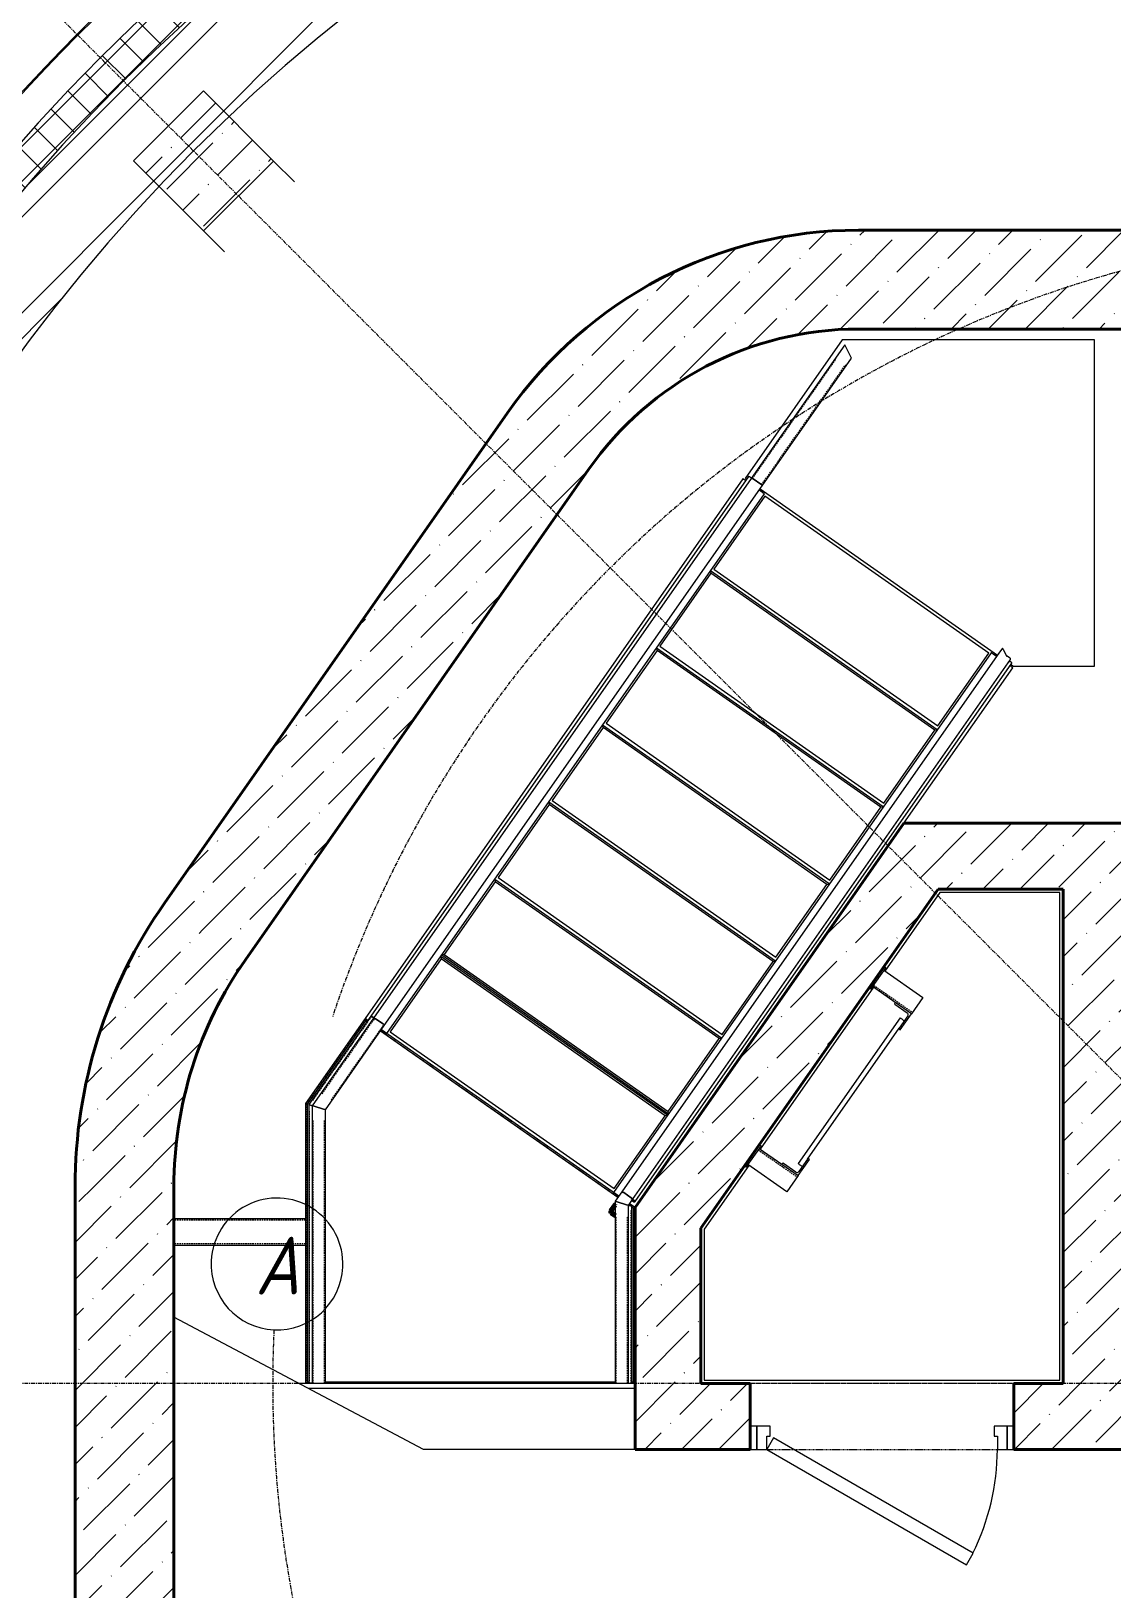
# Model space of a CAD drawing. Header units: millimetres. Extents: x 223 to 163467, y -12002 to 99672.
# Drawn here: x 125144 to 128425, y 18708 to 23436 of the extents above; entities that cross this region are included whole.
import ezdxf

# ---------------------------------------------------------------- set-up
doc = ezdxf.new("R2010")
doc.units = ezdxf.units.MM
for name, pattern in [('ADSK_Линия сетки', [21, 12, -3, 3, -3]), ('Сверху_2_', [3.96875, 2.38125, -1.5875]), ('Скрытая', [7.14375, 4.7625, -2.38125])]:
    doc.linetypes.add(name, pattern=pattern)
for name, color, linetype, lineweight in [('A-AREA', 7, 'Continuous', 9), ('A-DETL-GENF', 7, 'Continuous', 9), ('A-DOOR', 7, 'Continuous', 9), ('A-DOOR-FRAM', 7, 'Continuous', 15), ('A-FLOR', 7, 'Continuous', 9), ('A-WALL', 7, 'Continuous', 9), ('A-WALL-PATT', 7, 'Continuous', 18), ('I-WALL', 7, 'Continuous', 9), ('S-BEAM', 7, 'Continuous', 9), ('S-COLS', 7, 'Continuous', 9), ('S-FSTN', 7, 'Continuous', 9), ('S-GRID', 7, 'Continuous', 9), ('S-GRID-IDEN', 7, 'Continuous', 9), ('S-RBAR-BNDY', 7, 'Continuous', 9)]:
    doc.layers.add(name, color=color, linetype=linetype, lineweight=lineweight)
doc.styles.add('GOST Common_I', font='ARIALN.TTF', dxfattribs={"height": 175})
pattern_1 = [(45, (0, 0), (42.0948, 154.348), [198.438, -39.688, 1.676, -38.011])]

# ---------------------------------------------------------------- blocks, each defined once
blk = doc.blocks.new('Гнутый прямоугольный профиль _Трубы 30245-94_ Балки - гнутый прямоуг_ проф_ 160x80x4-2181454-Уровень 6')
at = {"layer": 'S-BEAM', "linetype": 'Скрытая', "lineweight": 20}
for p, q in [((-490.6, -36), (-497.9, -36)), ((-480, -36), (-487.3, -36)), ((440.1, -36), (-440, -36)), ((496, -36), (489.9, -36))]:
    blk.add_line(p, q, dxfattribs=at)
blk = doc.blocks.new('Гнутый прямоугольный профиль _Трубы 30245-94_ Балки - гнутый прямоуг_ проф_ 160x80x4-2179672-Уровень 6')
at = {"layer": 'S-BEAM', "linetype": 'Скрытая', "lineweight": 20}
for p, q in [((-145, 36), (-150, 36)), ((382.1, -36), (-150, -36))]:
    blk.add_line(p, q, dxfattribs=at)
blk = doc.blocks.new('Гнутый прямоугольный профиль _Трубы 30245-94_ Балки - гнутый прямоуг_ проф_ 160x80x4-2180985-Уровень 6')
at = {"layer": 'S-BEAM', "linetype": 'Скрытая', "lineweight": 20}
for p, q in [((523.5, 36), (-324.5, 36)), ((-319.7, -36), (-324.5, -36))]:
    blk.add_line(p, q, dxfattribs=at)
blk = doc.blocks.new('Гнутый прямоугольный профиль _Трубы 30245-94_ Балки - гнутый прямоуг_ проф_ 160x80x4-2181250-Уровень 6')
at = {"layer": 'S-BEAM', "linetype": 'Скрытая', "lineweight": 20}
blk.add_line((153.6, 36), (-156.4, 36), dxfattribs=at)
blk = doc.blocks.new('Гнутый прямоугольный профиль _Трубы 30245-94_ Балки - гнутый прямоуг_ проф_ 160x80x4-2182256-Уровень 6')
at = {"layer": 'S-BEAM', "linetype": 'Скрытая', "lineweight": 20}
for p, q in [((-500, 36), (-900, 36)), ((-499.9, -36), (-900, -36))]:
    blk.add_line(p, q, dxfattribs=at)
blk = doc.blocks.new('ARM_ПВЛ - ПВ506-2189781-Уровень 6')
at = {"layer": 'S-FSTN', "lineweight": 20}
for p, q in [((135, 415), (-135, 415)), ((-135, 415), (-135, -415)), ((135, -415), (135, 415)), ((-135, -415), (135, -415))]:
    blk.add_line(p, q, dxfattribs=at)
blk = doc.blocks.new('ПВЛ_1 - ПВ506-2195533-Уровень 6')
at = {"layer": 'S-FSTN', "lineweight": 20}
for p, q in [((177.1, 1095.8), (0, 842.9)), ((181.2, 1092.9), (177.1, 1095.8)), ((943, 559.5), (222, 1064.3)), ((0, 842.9), (0, 0)), ((979.1, 534.1), (975.7, 536.5)), ((990, 526.5), (985, 530)), ((990, 0), (990, 526.5)), ((0, 0), (5.1, 0)), ((55, 0), (935, 0)), ((984.9, 0), (990, 0))]:
    blk.add_line(p, q, dxfattribs=at)
blk = doc.blocks.new('ПВЛ_2 - ПВ506-2198563-Уровень 6')
at = {"layer": 'S-FSTN', "lineweight": 20}
for p, q in [((990, 0), (0, 0)), ((0, 0), (0, -766.4)), ((990, -246.9), (990, 0)), ((985.5, -253.4), (990, -246.9)), ((451.7, -1015.6), (956.5, -294.8)), ((0, -766.4), (420.2, -1060.7)), ((420.2, -1060.7), (423.1, -1056.6))]:
    blk.add_line(p, q, dxfattribs=at)
blk = doc.blocks.new('Дверь-Проем - 2200_h_х800-2164585-Уровень 6')
at = {"layer": 'A-DETL-GENF', "linetype": 'Сверху_2_', "lineweight": 20}
for p, q in [((391.8, 100), (-408.2, 100)), ((-408.2, -100), (391.8, -100))]:
    blk.add_line(p, q, dxfattribs=at)
at = {"layer": 'A-DETL-GENF', "lineweight": 40}
for p, q in [((-408.2, 100), (-408.2, -100)), ((391.8, -100), (391.8, 100))]:
    blk.add_line(p, q, dxfattribs=at)
blk = doc.blocks.new('ПВЛ_9 - ПВ506-2323197-Уровень 6')
at = {"layer": 'S-FSTN', "lineweight": 20}
for p, q in [((715.7, 1480), (548.8, 1241.7)), ((1080, 1480), (715.7, 1480)), ((1080, 0), (1080, 1480)), ((514.4, 1192.6), (170.3, 701.1)), ((135.8, 651.9), (0, 457.9)), ((0, 457.9), (0, 0)), ((0, 0), (1080, 0))]:
    blk.add_line(p, q, dxfattribs=at)
blk = doc.blocks.new('Гнутый прямоугольный профиль _Трубы 8645-68_ Балки - гнутый прямоуг_ проф_ 40x20x3-2337962-Уровень 6')
at = {"layer": 'S-BEAM', "linetype": 'Скрытая', "lineweight": 20}
for p, q in [((13, 17), (16.6, 17)), ((13, -17), (16.6, -17))]:
    blk.add_line(p, q, dxfattribs=at)
blk = doc.blocks.new('Гнутый прямоугольный профиль _Трубы 8645-68_ Балки - гнутый прямоуг_ проф_ 40x20x3-2336916-Уровень 6')
at = {"layer": 'S-BEAM', "linetype": 'Скрытая', "lineweight": 20}
for p, q in [((158, 17), (-119.6, 17)), ((158, -17), (-119.6, -17))]:
    blk.add_line(p, q, dxfattribs=at)
blk = doc.blocks.new('Гнутый квадратный профиль _ТУ BE8639-82_ Балки - гнутый квадрат_ проф_ 15x1_5-2336920-Уровень 6')
at = {"layer": 'S-BEAM', "linetype": 'Скрытая', "lineweight": 20}
blk.add_line((164.4, 6), (-147.6, 6), dxfattribs=at)
blk = doc.blocks.new('Гнутый прямоугольный профиль _Трубы 8645-68_ Балки - гнутый прямоуг_ проф_ 40x20x3-2335669-Уровень 6')
at = {"layer": 'S-BEAM', "linetype": 'Скрытая', "lineweight": 20}
for p, q in [((239.6, 17), (-204.1, 17)), ((239.6, -17), (-204.1, -17))]:
    blk.add_line(p, q, dxfattribs=at)
blk = doc.blocks.new('Гнутый прямоугольный профиль _Трубы 8645-68_ Балки - гнутый прямоуг_ проф_ 40x20x3-2336930-Уровень 6')
at = {"layer": 'S-BEAM', "linetype": 'Скрытая', "lineweight": 20}
for p, q in [((418, 17), (-379.6, 17)), ((418, -17), (-379.6, -17))]:
    blk.add_line(p, q, dxfattribs=at)
blk = doc.blocks.new('Гнутый квадратный профиль _ТУ BE8639-82_ Балки - гнутый квадрат_ проф_ 15x1_5-2336929-Уровень 6')
at = {"layer": 'S-BEAM', "linetype": 'Скрытая', "lineweight": 20}
blk.add_line((421.5, -6), (-407.1, -6), dxfattribs=at)
blk = doc.blocks.new('Гнутый прямоугольный профиль _Трубы 8645-68_ Балки - гнутый прямоуг_ проф_ 40x20x3-2337960-Уровень 6')
at = {"layer": 'S-BEAM', "linetype": 'Скрытая', "lineweight": 20}
for p, q in [((273, 17), (-234.6, 17)), ((273, -17), (-234.6, -17))]:
    blk.add_line(p, q, dxfattribs=at)
blk = doc.blocks.new('Гнутый квадратный профиль _ТУ BE8639-82_ Балки - гнутый квадрат_ проф_ 15x1_5-2337328-Уровень 6')
at = {"layer": 'S-BEAM', "linetype": 'Скрытая', "lineweight": 20}
blk.add_line((269.5, 6), (-255.1, 6), dxfattribs=at)
blk = doc.blocks.new('Уголок _ГОСТ 8509-93_ Балки - L 60x5-2404997-Уровень 6')
at = {"layer": 'S-BEAM', "lineweight": 20}
for p, q in [((-1051.1, 802.3), (-1053.4, 803.9)), ((-1133.2, 789.8), (-1134.7, 787.6)), ((-1134.7, 787.6), (-1085.6, 753.2)), ((-1092.5, 764.2), (-1130, 790.4)), ((-1085.6, 753.2), (-1051.1, 802.3)), ((-1056.6, 803.3), (-1082.8, 765.9))]:
    blk.add_line(p, q, dxfattribs=at)
for centre, radius, start, end in [((-1054.7, 802), 2.3, 55, 145), ((-1131.3, 788.5), 2.3, 55, 145), ((-1088.5, 769.9), 7, 235, 325)]:
    blk.add_arc(centre, radius, start, end, dxfattribs=at)
blk = doc.blocks.new('Уголок _ГОСТ 8509-93_ Балки - L 60x5-2400494-Уровень 6')
at = {"layer": 'S-BEAM', "lineweight": 20}
for p, q in [((-75, 16.6), (-75, -43.4)), ((69, 16.6), (-15, 16.6)), ((-75, -43.4), (69, -43.4))]:
    blk.add_line(p, q, dxfattribs=at)
at = {"layer": 'S-BEAM', "linetype": 'Скрытая', "lineweight": 20}
blk.add_line((69, 11.6), (-75, 11.6), dxfattribs=at)
blk = doc.blocks.new('ARM_пластина _опорная с 1 отв__ - ARM_пластина-2401404-Уровень 6')
at = {"layer": 'S-FSTN', "lineweight": 20}
for p, q in [((-1197.8, 844), (-1243.7, 778.4)), ((-1202.7, 847.4), (-1197.8, 844)), ((-1243.7, 778.4), (-1248.6, 781.9))]:
    blk.add_line(p, q, dxfattribs=at)
blk = doc.blocks.new('Уголок _ГОСТ 8509-93_ Балки - L 60x5-2404998-Уровень 6')
at = {"layer": 'S-BEAM', "lineweight": 20}
for p, q in [((-790.6, 1279.1), (-792.1, 1276.9)), ((-741.4, 1244.7), (-790.6, 1279.1)), ((-791.5, 1273.7), (-754.1, 1247.5)), ((-752.4, 1237.7), (-778.6, 1200.3)), ((-775.8, 1195.5), (-741.4, 1244.7)), ((-778, 1197.1), (-775.8, 1195.5))]:
    blk.add_line(p, q, dxfattribs=at)
for centre, radius, start, end in [((-790.2, 1275.6), 2.3, 145, 235), ((-758.1, 1241.7), 7, 325, 55), ((-776.7, 1199), 2.3, 145, 235)]:
    blk.add_arc(centre, radius, start, end, dxfattribs=at)
blk = doc.blocks.new('Уголок _ГОСТ 8509-93_ Балки - L 60x5-2401834-Уровень 6')
at = {"layer": 'S-BEAM', "lineweight": 20}
for p, q in [((-75, 43.4), (-75, -16.6)), ((69, 43.4), (-75, 43.4)), ((-15, -16.6), (69, -16.6))]:
    blk.add_line(p, q, dxfattribs=at)
at = {"layer": 'S-BEAM', "linetype": 'Скрытая', "lineweight": 20}
blk.add_line((69, -11.6), (-75, -11.6), dxfattribs=at)
blk = doc.blocks.new('ARM_пластина _опорная с 1 отв__ - ARM_пластина-2401833-Уровень 6')
at = {"layer": 'S-FSTN', "lineweight": 20}
for p, q in [((-819.2, 1384.6), (-865.1, 1319.1)), ((-824.1, 1388.1), (-819.2, 1384.6)), ((-865.1, 1319.1), (-870, 1322.5))]:
    blk.add_line(p, q, dxfattribs=at)
blk = doc.blocks.new('Круг _ГОСТ 2590-88_ Балки - r_ 16-2403175-Уровень 6')
at = {"layer": 'S-BEAM', "lineweight": 20}
for p, q in [((270, 8), (-270, 8)), ((-242.3, -8), (242.3, -8))]:
    blk.add_line(p, q, dxfattribs=at)
at = {"layer": 'S-BEAM', "lineweight": 20, "flags": 128}
for points in [[(-270, -8), (-270, -7.7), (-270, -6.9), (-270, -5.7), (-270, -4), (-270, -2.1), (-270, 0), (-270, 2.1), (-270, 4), (-270, 5.7), (-270, 6.9), (-270, 7.7), (-270, 8)], [(270, 8), (270, 7.7), (270, 6.9), (270, 5.7), (270, 4), (270, 2.1), (270, 0), (270, -2.1), (270, -4), (270, -5.7), (270, -6.9), (270, -7.7), (270, -8)]]:
    blk.add_lwpolyline(points, dxfattribs=at)
blk = doc.blocks.new('КДП Вышка - КР_rvt-1-Уровень 6')
at = {"layer": 'A-WALL-PATT', "lineweight": 20}
h = blk.add_hatch(dxfattribs=at)
h.set_pattern_fill('FP_1', color=256, style=0, pattern_type=2)
h.set_pattern_definition(pattern_1)
h.paths.add_polyline_path([(-1721.5, 2896), (-1655.8, 2979.9), (-1581.5, 3056.4), (-1499.5, 3124.5), (-1410.7, 3183.5), (-1316.2, 3232.8), (-1216.9, 3271.6), (-1114.1, 3299.7), (-1008.8, 3316.7), (-902.4, 3322.4), (-902.4, 3622.4), (-1027, 3616.4), (-1150.4, 3598.5), (-1271.6, 3568.9), (-1389.4, 3527.7), (-1502.6, 3475.5), (-1610.4, 3412.7), (-1711.6, 3339.8), (-1805.4, 3257.5), (-1890.9, 3166.7), (-1967.3, 3068), (-1738.7, 2908)], flags=0)
h = blk.add_hatch(dxfattribs=at)
h.set_pattern_fill('FP_1', color=256, style=0, pattern_type=2)
h.set_pattern_definition(pattern_1)
h.paths.add_polyline_path([(2541.4, 3322.4), (2541.4, 3622.4), (-902.4, 3622.4), (-902.4, 3322.4), (2163.4, 3322.4)], flags=0)
h = blk.add_hatch(dxfattribs=at)
h.set_pattern_fill('FP_1', color=256, style=0, pattern_type=2)
h.set_pattern_definition(pattern_1)
h.paths.add_polyline_path([(-2763.5, 1407.9), (-1721.5, 2896), (-1967.3, 3068), (-3009.2, 1580), (-2872.7, 1484.4)], flags=0)
h = blk.add_hatch(dxfattribs=at)
h.set_pattern_fill('FP_1', color=256, style=0, pattern_type=2)
h.set_pattern_definition(pattern_1)
h.paths.add_polyline_path([(2299, 1622.4), (2543.2, 1622.4), (2403.2, 1822.4), (-764.2, 1822.4), (-904.2, 1622.4), (2163.4, 1622.4)], flags=0)
h = blk.add_hatch(dxfattribs=at)
h.set_pattern_fill('FP_1', color=256, style=0, pattern_type=2)
h.set_pattern_definition(pattern_1)
h.paths.add_polyline_path([(-1580.5, 307.8), (-660.1, 1622.4), (-904.2, 1622.4), (-1580.5, 656.5), (-1580.5, 340.5)], flags=0)
h = blk.add_hatch(dxfattribs=at)
h.set_pattern_fill('FP_1', color=256, style=0, pattern_type=2)
h.set_pattern_definition(pattern_1)
h.paths.add_polyline_path([(-280.5, 122.4), (-80.5, 122.4), (-80.5, 1622.4), (-280.5, 1622.4), (-280.5, 982.4)], flags=0)
h = blk.add_hatch(dxfattribs=at)
h.set_pattern_fill('FP_1', color=256, style=0, pattern_type=2)
h.set_pattern_definition(pattern_1)
h.paths.add_polyline_path([(-2980.5, 719.6), (-2974.3, 841.6), (-2955.7, 962.3), (-2925, 1080.4), (-2882.4, 1194.9), (-2828.4, 1304.4), (-2763.5, 1407.9), (-3009.2, 1580), (-3079.5, 1469.6), (-3140, 1353.5), (-3190, 1232.6), (-3229.4, 1107.8), (-3257.7, 980.1), (-3274.8, 850.3), (-3280.5, 719.6), (-3208.4, 719.6)], flags=0)
h = blk.add_hatch(dxfattribs=at)
h.set_pattern_fill('FP_1', color=256, style=0, pattern_type=2)
h.set_pattern_definition(pattern_1)
h.paths.add_polyline_path([(-3208.4, -977.6), (-2980.5, -977.6), (-2980.5, 719.6), (-3280.5, 719.6), (-3280.5, -977.6)], flags=0)
h = blk.add_hatch(dxfattribs=at)
h.set_pattern_fill('FP_1', color=256, style=0, pattern_type=2)
h.set_pattern_definition(pattern_1)
h.paths.add_polyline_path([(-1529.7, 122.4), (-1380.5, 122.4), (-1380.5, 593.5), (-1580.5, 307.8), (-1580.5, 122.4)], flags=0)
h = blk.add_hatch(dxfattribs=at)
h.set_pattern_fill('FP_1', color=256, style=0, pattern_type=2)
h.set_pattern_definition(pattern_1)
h.paths.add_polyline_path([(3219.5, -77.6), (3219.5, 122.4), (-430.5, 122.4), (-430.5, -77.6), (3170.6, -77.6)], flags=0)
h.paths.add_polyline_path([(-1529.7, -77.6), (-1230.5, -77.6), (-1230.5, 122.4), (-1580.5, 122.4), (-1580.5, -77.6)], flags=0)
at = {"layer": 'S-COLS', "lineweight": 20}
h = blk.add_hatch(dxfattribs=at)
h.set_pattern_fill('FP_1', color=256, style=0, pattern_type=2)
h.set_pattern_definition(pattern_1)
h.paths.add_polyline_path([(-2890.5, 3620.2), (-2678.3, 3832.3), (-2891, 4045.1), (-3103.2, 3832.9)], flags=0)
at = {"layer": 'A-FLOR', "lineweight": 20}
blk.add_line((-1580.5, 122.4), (-2600.5, 122.4), dxfattribs=at)
at = {"layer": 'I-WALL', "lineweight": 40}
for p, q in [((2541.4, 3622.4), (-902.4, 3622.4)), ((-902.4, 3322.4), (2541.4, 3322.4)), ((-1967.3, 3068), (-3009.2, 1580)), ((-2763.5, 1407.9), (-1721.5, 2896)), ((-904.2, 1622.4), (-764.2, 1822.4)), ((2403.2, 1822.4), (-764.2, 1822.4)), ((-904.2, 1622.4), (-1580.5, 656.5)), ((-1380.5, 593.5), (-660.1, 1622.4)), ((-660.1, 1622.4), (-280.5, 1622.4)), ((-280.5, 1622.4), (-280.5, 122.4)), ((-3280.5, 719.6), (-3280.5, -977.6)), ((-2980.5, -977.6), (-2980.5, 719.6)), ((-1580.5, 307.8), (-1580.5, 656.5)), ((-1380.5, 122.4), (-1380.5, 593.5)), ((-1580.5, 307.8), (-1580.5, 122.4)), ((-1580.5, 122.4), (-1580.5, -77.6)), ((-1230.5, 122.4), (-1380.5, 122.4)), ((-280.5, 122.4), (-430.5, 122.4)), ((-1580.5, -77.6), (-1230.5, -77.6)), ((-430.5, -77.6), (3219.5, -77.6))]:
    blk.add_line(p, q, dxfattribs=at)
for centre, radius, start, end in [((-902.4, 2322.4), 1300, 90, 145), ((-902.4, 2322.4), 1000, 90, 145), ((-1780.5, 719.6), 1500, 145, 180), ((-1780.5, 719.6), 1200, 145, 180)]:
    blk.add_arc(centre, radius, start, end, dxfattribs=at)
at = {"layer": 'S-BEAM', "lineweight": 20}
for p, q in [((-943.8, 3274.4), (-1227.5, 2869.2)), ((-926.1, 3240.4), (-940.7, 3268.4)), ((-1194.8, 2846.2), (-923, 3234.4)), ((-1252.8, 2867.9), (-2399.7, 1230.1)), ((-1235.6, 2875.1), (-2382.5, 1237.2)), ((-1227.5, 2869.2), (-2374.4, 1231.4)), ((-2341.6, 1208.4), (-1194.8, 2846.2)), ((-1244.7, 2862.2), (-1246.3, 2863.3)), ((-1226.9, 2870.1), (-1232.6, 2874.1)), ((-1198.6, 2851.2), (-1221.5, 2867.3)), ((-1221.5, 2867.3), (-1198.6, 2851.2)), ((-2334.1, 1184.2), (-1187.3, 2822)), ((-1193.9, 2826.6), (-1203.7, 2833.5)), ((-663.1, 2106.3), (-1351.1, 2588.1)), ((-1351.1, 2588.1), (-1349.9, 2581.1)), ((-499.2, 2340.2), (-1646, 702.4)), ((-473.5, 2342.1), (-1620.7, 703.7)), ((-1588, 680.7), (-440.8, 2319.1)), ((-826.9, 1872.3), (-1515, 2354.1)), ((-1515, 2354.1), (-1513.7, 2347.1)), ((-482.8, 2328.8), (-492.7, 2335.7)), ((-464.9, 2354.4), (-478.8, 2334.5)), ((-451.1, 2327.8), (-461.8, 2348.4)), ((-453.4, 2332.2), (-443.7, 2325.4)), ((-1579.7, 675.1), (-436.4, 2307.9)), ((-764.2, 1822.4), (-433.7, 2294.4)), ((-446.1, 2311.5), (-444.1, 2314.4)), ((-443.6, 2315), (-437.9, 2311)), ((-440.2, 2298.9), (-442, 2300.2)), ((-990.7, 1638.3), (-1678.8, 2120.1)), ((-1678.8, 2120.1), (-1677.6, 2113.2)), ((-670, 2105), (-663.1, 2106.3)), ((-1154.5, 1404.3), (-1842.6, 1886.1)), ((-1842.6, 1886.1), (-1841.4, 1879.2)), ((-833.8, 1871.1), (-826.9, 1872.3)), ((-1318.4, 1170.4), (-2006.5, 1652.2)), ((-2006.5, 1652.2), (-2005.2, 1645.2)), ((-997.7, 1637.1), (-990.7, 1638.3)), ((-1482.2, 936.4), (-2170.3, 1418.2)), ((-2170.3, 1418.2), (-2169.1, 1411.2)), ((-2160.1, 1424), (-2167.1, 1422.8)), ((-2167.1, 1422.8), (-1479, 941)), ((-1161.5, 1403.1), (-1154.5, 1404.3)), ((-2399.7, 1230.1), (-2580.5, 971.8)), ((-2382.5, 1237.2), (-2570.5, 968.7)), ((-2374.4, 1231.4), (-2560.5, 965.5)), ((-2391.4, 1224.4), (-2399.7, 1230.1)), ((-2379.5, 1236.3), (-2373.7, 1232.3)), ((-2373.7, 1232.3), (-2379.5, 1236.3)), ((-2368.4, 1229.5), (-2345.4, 1213.4)), ((-2345.4, 1213.4), (-2368.4, 1229.5)), ((-2520.5, 952.9), (-2341.6, 1208.4)), ((-2393.1, 1225.5), (-2391.4, 1224.4)), ((-2350.6, 1195.7), (-2340.7, 1188.8)), ((-1629.7, 691), (-2350.6, 1195.7)), ((-1325.3, 1169.1), (-1318.4, 1170.4)), ((-2580.5, 971.8), (-2580.5, 122.6)), ((-2570.5, 968.7), (-2570.5, 122.9)), ((-2567.5, 967.7), (-2560.5, 965.5)), ((-2560.5, 965.5), (-2567.5, 967.7)), ((-2560.5, 965.5), (-2560.5, 122.8)), ((-2554.5, 963.6), (-2526.5, 954.8)), ((-2526.5, 954.8), (-2554.5, 963.6)), ((-2520.5, 122.8), (-2520.5, 952.9)), ((-1479, 941), (-1480.2, 948)), ((-1489.2, 935.2), (-1482.2, 936.4)), ((-1620.7, 703.7), (-1640.5, 675.5)), ((-1640.5, 675.5), (-1640.5, 122.8)), ((-1639.5, 697.8), (-1629.7, 691)), ((-1634.5, 673.6), (-1606.5, 664.7)), ((-1606.5, 664.7), (-1634.5, 673.6)), ((-1614.7, 701.8), (-1591.8, 685.7)), ((-1591.8, 685.7), (-1614.7, 701.8)), ((-1600.5, 662.8), (-1588, 680.7)), ((-1600.5, 122.8), (-1600.5, 662.8)), ((-1593.5, 660.6), (-1600.5, 662.8)), ((-1596.9, 668), (-1587.1, 661.1)), ((-1580.5, 656.5), (-1596.9, 668)), ((-1584.3, 673.8), (-1590.1, 677.8)), ((-1589.8, 678.2), (-1584, 674.1)), ((-1581.9, 677.2), (-1587.6, 681.3)), ((-1587.3, 681.6), (-1581.6, 677.6)), ((-1582.5, 673.7), (-1580.9, 676)), ((-1579.7, 675.1), (-1581.3, 672.8)), ((-2580.5, 622.4), (-2980.5, 622.4)), ((-1590.5, 122.7), (-1590.5, 659.7)), ((-2980.5, 542.4), (-2580.4, 542.4)), ((-2572.5, 122.6), (-2580.5, 122.6)), ((-2508.5, 122.6), (-2572.5, 122.6)), ((-2567.5, 122.9), (-2570.5, 122.9)), ((-2560.5, 122.9), (-2567.5, 122.9)), ((-2554.5, 122.8), (-2560.5, 122.8)), ((-2526.5, 122.8), (-2554.5, 122.8)), ((-2520.5, 122.8), (-2526.5, 122.8)), ((-2500.5, 122.6), (-2508.5, 122.6)), ((-2500.5, 122.6), (-2500.5, 127.4)), ((-1660.5, 127.4), (-1660.5, 122.4)), ((-1588.5, 122.4), (-1652.5, 122.4)), ((-1634.5, 122.8), (-1640.5, 122.8)), ((-1606.5, 122.8), (-1634.5, 122.8)), ((-1600.5, 122.8), (-1606.5, 122.8)), ((-1593.5, 122.7), (-1600.5, 122.7)), ((-1590.5, 122.7), (-1593.5, 122.7))]:
    blk.add_line(p, q, dxfattribs=at)
at = {"layer": 'S-BEAM', "lineweight": 60}
for p, q in [((-1642.2, 664.3), (-1654.8, 646.3)), ((-1653.2, 645.2), (-1640.6, 663.2)), ((-1653.8, 640.7), (-1640.5, 631.4)), ((-1652.7, 642.4), (-1640.5, 633.8))]:
    blk.add_line(p, q, dxfattribs=at)
at = {"layer": 'S-BEAM', "lineweight": 20, "flags": 128}
for points in [[(-940.7, 3268.4), (-942.9, 3272.6), (-943.8, 3274.4)], [(-923, 3234.4), (-923.9, 3236.1), (-926.1, 3240.4)], [(-1246.3, 2863.3), (-1247.7, 2864.4), (-1249.1, 2865.3), (-1250.4, 2866.2), (-1251.4, 2866.9), (-1252.2, 2867.5), (-1252.7, 2867.8), (-1252.8, 2867.9)], [(-1232.6, 2874.1), (-1234.5, 2875.1), (-1235.6, 2875.1)], [(-1221.5, 2867.3), (-1225.3, 2869.3), (-1227.5, 2869.2)], [(-1227.5, 2869.2), (-1225.3, 2869.3), (-1221.5, 2867.3)], [(-1194.8, 2846.2), (-1195.5, 2848.4), (-1198.6, 2851.2)], [(-1198.6, 2851.2), (-1195.5, 2848.4), (-1194.8, 2846.2)], [(-1187.3, 2822), (-1187.5, 2822.2), (-1188, 2822.5), (-1188.7, 2823), (-1189.8, 2823.8), (-1191, 2824.6), (-1192.4, 2825.6), (-1193.9, 2826.6)], [(-492.7, 2335.7), (-494.1, 2336.7), (-495.5, 2337.6), (-496.8, 2338.5), (-497.8, 2339.2), (-498.6, 2339.8), (-499.1, 2340.1), (-499.2, 2340.2)], [(-461.8, 2348.4), (-464, 2352.6), (-464.9, 2354.4)], [(-433.7, 2294.4), (-433.9, 2294.5), (-434.3, 2294.8), (-435.1, 2295.4), (-436.2, 2296.1), (-437.4, 2297), (-438.8, 2297.9), (-440.2, 2298.9)], [(-2399.7, 1230.1), (-2399.6, 1229.8), (-2399.5, 1229), (-2399.2, 1227.7), (-2398.9, 1225.9), (-2398.5, 1223.8), (-2398.4, 1223.2)], [(-2398.4, 1223.2), (-2398.5, 1223.8), (-2398.9, 1225.9), (-2399.2, 1227.7), (-2399.5, 1229), (-2399.6, 1229.8), (-2399.7, 1230.1)], [(-2399.5, 1230), (-2399, 1229.7), (-2398.2, 1229.1), (-2397.2, 1228.4), (-2395.9, 1227.5), (-2394.6, 1226.5), (-2393.1, 1225.5)], [(-2382.5, 1237.2), (-2381.4, 1237.3), (-2379.5, 1236.3)], [(-2379.5, 1236.3), (-2381.4, 1237.3), (-2382.5, 1237.2)], [(-2374.4, 1231.4), (-2372.2, 1231.5), (-2368.4, 1229.5)], [(-2368.4, 1229.5), (-2372.2, 1231.5), (-2374.4, 1231.4)], [(-2345.4, 1213.4), (-2342.3, 1210.5), (-2341.6, 1208.4)], [(-2341.6, 1208.4), (-2342.3, 1210.5), (-2345.4, 1213.4)], [(-2340.7, 1188.8), (-2339.2, 1187.8), (-2337.8, 1186.8), (-2336.6, 1186), (-2335.6, 1185.2), (-2334.8, 1184.7), (-2334.3, 1184.3)], [(-2576, 970.4), (-2577.5, 970.9), (-2578.8, 971.3), (-2579.7, 971.6), (-2580.3, 971.8), (-2580.5, 971.8)], [(-2580.5, 971.8), (-2580.3, 971.8), (-2579.7, 971.6), (-2578.8, 971.3), (-2577.5, 970.9), (-2576, 970.4)], [(-2570.5, 968.7), (-2569.6, 968.4), (-2567.5, 967.7)], [(-2567.5, 967.7), (-2569.6, 968.4), (-2570.5, 968.7)], [(-2560.5, 965.5), (-2558.7, 965), (-2554.5, 963.6)], [(-2554.5, 963.6), (-2558.7, 965), (-2560.5, 965.5)], [(-2526.5, 954.8), (-2522.3, 953.5), (-2520.5, 952.9)], [(-2520.5, 952.9), (-2522.3, 953.5), (-2526.5, 954.8)], [(-1645.9, 702.3), (-1645.4, 702), (-1644.6, 701.4), (-1643.6, 700.7), (-1642.3, 699.8), (-1640.9, 698.9), (-1639.5, 697.8)], [(-1640.5, 675.5), (-1638.7, 674.9), (-1634.5, 673.6)], [(-1634.5, 673.6), (-1638.7, 674.9), (-1640.5, 675.5)], [(-1620.7, 703.7), (-1618.5, 703.8), (-1614.7, 701.8)], [(-1614.7, 701.8), (-1618.5, 703.8), (-1620.7, 703.7)], [(-1606.5, 664.7), (-1602.3, 663.4), (-1600.5, 662.8)], [(-1600.5, 662.8), (-1602.3, 663.4), (-1606.5, 664.7)], [(-1591.8, 685.7), (-1588.6, 682.8), (-1588, 680.7)], [(-1588, 680.7), (-1588.6, 682.8), (-1591.8, 685.7)], [(-1581.3, 672.8), (-1582.4, 672.8), (-1584.3, 673.8)], [(-1584, 674.1), (-1583.1, 673.6), (-1582.5, 673.7)], [(-1580.9, 676), (-1581.1, 676.5), (-1581.9, 677.2)], [(-1581.6, 677.6), (-1580, 676.2), (-1579.7, 675.1)], [(-1590.5, 659.7), (-1591.4, 660), (-1593.5, 660.6)], [(-1587.1, 661.1), (-1585.6, 660.1), (-1584.2, 659.1), (-1583, 658.3), (-1581.9, 657.5), (-1581.2, 657), (-1580.7, 656.7)], [(-1585, 654.2), (-1583.5, 655), (-1582.3, 655.6), (-1581.3, 656.1), (-1580.7, 656.4), (-1580.5, 656.5)], [(-1580.5, 656.5), (-1580.7, 656.4), (-1581.3, 656.1), (-1582.3, 655.6), (-1583.5, 655), (-1585, 654.2)]]:
    blk.add_lwpolyline(points, dxfattribs=at)
at = {"layer": 'S-BEAM', "lineweight": 60}
for centre, radius, start, end in [((-1638.9, 662), 4, 113.4146, 145), ((-1651.5, 644), 4, 145, 235), ((-1651.5, 644), 2, 145, 235)]:
    blk.add_arc(centre, radius, start, end, dxfattribs=at)
at = {"layer": 'S-BEAM', "lineweight": 20}
for centre, major_axis in [((-445.7, 2322.6), (-4.91, 3.44)), ((-438.9, 2309.6), (-2.46, 1.72))]:
    blk.add_ellipse(centre, major_axis=major_axis, ratio=0.573576, start_param=3.141593, end_param=4.712389, dxfattribs=at)
at = {"layer": 'S-COLS', "lineweight": 20}
for p, q in [((-2891, 4045.1), (-3103.2, 3832.9)), ((-2678.3, 3832.3), (-2891, 4045.1)), ((-3103.2, 3832.9), (-2890.5, 3620.2)), ((-2890.5, 3620.2), (-2678.3, 3832.3)), ((-2678.3, 3832.3), (-2614.7, 3768.7)), ((-2826.8, 3556.6), (-2890.5, 3620.2))]:
    blk.add_line(p, q, dxfattribs=at)
at = {"layer": 'S-RBAR-BNDY', "lineweight": 20}
blk.add_line((-1580.5, 107.4), (-2572.2, 107.4), dxfattribs=at)
at = {"lineweight": 20}
for name, p, rotation in [('ПВЛ_2 - ПВ506-2198563-Уровень 6', (-185.2, 3289.4), 269.9999999999995), ('Гнутый прямоугольный профиль _Трубы 8645-68_ Балки - гнутый прямоуг_ проф_ 40x20x3-2335669-Уровень 6', (-1072.7, 3055.5), 235.0000000000004), ('ARM_ПВЛ - ПВ506-2189781-Уровень 6', (-923.6, 2466.5), 54.99999999999812), ('ARM_ПВЛ - ПВ506-2189781-Уровень 6', (-1087.4, 2232.5), 54.99999999999812), ('ARM_ПВЛ - ПВ506-2189781-Уровень 6', (-1251.2, 1998.5), 54.99999999999812), ('ARM_ПВЛ - ПВ506-2189781-Уровень 6', (-1415.1, 1764.5), 54.99999999999812), ('ARM_ПВЛ - ПВ506-2189781-Уровень 6', (-1578.9, 1530.6), 54.99999999999812), ('ARM_ПВЛ - ПВ506-2189781-Уровень 6', (-1742.7, 1296.6), 54.99999999999812), ('ARM_ПВЛ - ПВ506-2189781-Уровень 6', (-1906.6, 1062.6), 54.99999999999812), ('Гнутый квадратный профиль _ТУ BE8639-82_ Балки - гнутый квадрат_ проф_ 15x1_5-2336920-Уровень 6', (-2470.1, 1099), 54.9999999999995), ('Круг _ГОСТ 2590-88_ Балки - r_ 16-2403175-Уровень 6', (-924.1, 1006.4), 55.00000000000012), ('Гнутый прямоугольный профиль _Трубы 30245-94_ Балки - гнутый прямоуг_ проф_ 160x80x4-2181250-Уровень 6', (-2457.3, 1078), 55.00000000000016), ('Гнутый прямоугольный профиль _Трубы 8645-68_ Балки - гнутый прямоуг_ проф_ 40x20x3-2336916-Уровень 6', (-2449.6, 1089), 54.9999999999995), ('Гнутый прямоугольный профиль _Трубы 30245-94_ Балки - гнутый прямоуг_ проф_ 160x80x4-2181454-Уровень 6', (-2013, 910.6), 145.0000000000003), ('Гнутый прямоугольный профиль _Трубы 30245-94_ Балки - гнутый прямоуг_ проф_ 160x80x4-2180985-Уровень 6', (-2540.5, 447.1), 89.99999999999993), ('Гнутый квадратный профиль _ТУ BE8639-82_ Балки - гнутый квадрат_ проф_ 15x1_5-2336929-Уровень 6', (-2563, 544.4), 270.0000000000002), ('Гнутый прямоугольный профиль _Трубы 8645-68_ Балки - гнутый прямоуг_ проф_ 40x20x3-2336930-Уровень 6', (-2540.5, 540.8), 270.0000000000002), ('Гнутый прямоугольный профиль _Трубы 8645-68_ Балки - гнутый прямоуг_ проф_ 40x20x3-2337962-Уровень 6', (-1612.8, 680.2), 54.9999999999995), ('Гнутый прямоугольный профиль _Трубы 30245-94_ Балки - гнутый прямоуг_ проф_ 160x80x4-2179672-Уровень 6', (-1620.5, 272.4), 90.00000000000007), ('Гнутый прямоугольный профиль _Трубы 8645-68_ Балки - гнутый прямоуг_ проф_ 40x20x3-2337960-Уровень 6', (-1620.5, 395.8), 270.0000000000002), ('Гнутый квадратный профиль _ТУ BE8639-82_ Балки - гнутый квадрат_ проф_ 15x1_5-2337328-Уровень 6', (-1598, 392.2), 270.0000000000002)]:
    blk.add_blockref(name, p, dxfattribs=dict(at, rotation=rotation))
for name, p in [('ПВЛ_9 - ПВ506-2323197-Уровень 6', (-1370.5, 132.4)), ('ARM_пластина _опорная с 1 отв__ - ARM_пластина-2401833-Уровень 6', (0, 0)), ('Уголок _ГОСТ 8509-93_ Балки - L 60x5-2404998-Уровень 6', (0, 0)), ('ПВЛ_1 - ПВ506-2195533-Уровень 6', (-2575.5, 127.4)), ('ARM_пластина _опорная с 1 отв__ - ARM_пластина-2401404-Уровень 6', (0, 0)), ('Уголок _ГОСТ 8509-93_ Балки - L 60x5-2404997-Уровень 6', (0, 0)), ('Гнутый прямоугольный профиль _Трубы 30245-94_ Балки - гнутый прямоуг_ проф_ 160x80x4-2182256-Уровень 6', (-2080.5, 582.4)), ('Дверь-Проем - 2200_h_х800-2164585-Уровень 6', (-822.3, 22.4))]:
    blk.add_blockref(name, p, dxfattribs=at)
at = {"lineweight": 20, "extrusion": (0, 0, -1)}
for name, p, rotation in [('Уголок _ГОСТ 8509-93_ Балки - L 60x5-2401834-Уровень 6', (793.3, 1301.3), 34.99999999999983), ('Уголок _ГОСТ 8509-93_ Балки - L 60x5-2400494-Уровень 6', (1156.5, 782.6), 34.99999999999995)]:
    blk.add_blockref(name, p, dxfattribs=dict(at, rotation=rotation))
blk = doc.blocks.new('AC_Дверь_Однопольная_Стальная_ГОСТ31173-2003 - ДГВ КЛН 2070-760 М2-789730-Уровень 6')
at = {"layer": 'A-DOOR', "lineweight": 15}
for p, q in [((-256.2, 450), (-276.2, 415.4)), ((350, 100), (-256.2, 450)), ((-276.2, 415.4), (330, 65.4)), ((330, 65.4), (350, 100))]:
    blk.add_line(p, q, dxfattribs=at)
at = {"layer": 'A-DOOR', "lineweight": 18}
for p, q in [((-380, 100), (-400, 100)), ((-400, 100), (-400, 30)), ((-380, 30), (-380, 100)), ((400, 100), (380, 100)), ((380, 100), (380, 30)), ((400, 30), (400, 100)), ((-400, 30), (-380, 30)), ((380, 30), (400, 30))]:
    blk.add_line(p, q, dxfattribs=at)
at = {"layer": 'A-DOOR'}
blk.add_arc((350, 100), 700, 153.2834, 180, dxfattribs=at)
at = {"layer": 'A-DOOR-FRAM'}
for p, q in [((-350, 100), (-380, 100)), ((-380, 100), (-380, 30)), ((-350, 60), (-350, 100)), ((380, 100), (350, 100)), ((350, 100), (350, 60)), ((380, 30), (380, 100)), ((-340, 60), (-350, 60)), ((-340, 30), (-340, 60)), ((350, 60), (340, 60)), ((340, 60), (340, 30)), ((-380, 30), (-340, 30)), ((340, 30), (380, 30))]:
    blk.add_line(p, q, dxfattribs=at)
blk = doc.blocks.new('Ось сетки - D8-489723-Уровень 6')
at = {"layer": 'S-GRID-IDEN'}
for start, end in [(360, 180), (180, 360)]:
    blk.add_arc((0, 0), 4, start, end, dxfattribs=at)
blk = doc.blocks.new('Ось сетки - D8-489723-1 этаж')
at = {"layer": 'S-GRID-IDEN'}
for start, end in [(360, 180), (180, 360)]:
    blk.add_arc((0, 0), 4, start, end, dxfattribs=at)
blk = doc.blocks.new('оси')
at = {"layer": 'S-GRID', "linetype": 'ADSK_Линия сетки'}
for q in [(80374.1, 25336.2), (77921.9, 19097.7)]:
    blk.add_line((86612.7, 19097.7), q, dxfattribs=at)
for radius, start, end in [(6000, 192.09621, 182.95219), (3500, 177.3315, 161.4375)]:
    blk.add_arc((86612.7, 19097.7), radius, start, end, dxfattribs=at)
at = {"layer": 'S-GRID-IDEN', "xscale": 49.99999999999998, "yscale": 49.99999999999998, "zscale": 49.99999999999998, "rotation": 357.3315052165576}
blk.add_blockref('Ось сетки - D8-489723-1 этаж', (83125.8, 19460.4), dxfattribs=at)
at = {"layer": 'S-GRID-IDEN', "insert": (83059.4, 19542.9), "char_height": 175, "width": 180.38, "attachment_point": 1, "style": 'GOST Common_I'}
blk.add_mtext('\\fGOST Common|b0|i1|c204|p34|;\\W.9;А', dxfattribs=at)

msp = doc.modelspace()

# ---------------------------------------------------------------- hatches: boundary and pattern name
at = {"layer": 'A-WALL-PATT', "lineweight": 15}
h = msp.add_hatch(dxfattribs=at)
h.set_pattern_fill('FP_3', color=256, style=0, pattern_type=2)
h.set_pattern_definition([(45, (128558.12, 19209.21), (-53.033, 53.033), []), (135, (128558.12, 19209.21), (-53.033, -53.033), [])])
h.paths.add_polyline_path([(123687.6, 19331.6), (123787.6, 19331.6), (123793.9, 19597.6), (123812.9, 19863), (123844.5, 20127.1), (123888.6, 20389.5), (123945.2, 20649.5), (124014, 20906.5), (124095.1, 21159.9), (124188, 21409.2), (124292.8, 21653.8), (124409, 21893.1), (124536.5, 22126.6), (124678.2, 22358.5), (124824.1, 22574.1), (124983.6, 22787.1), (125153, 22992.3), (125331.9, 23189.1), (125520.1, 23377.3), (125716.9, 23556.2), (125922.1, 23725.6), (126135.1, 23885.1), (126355.4, 24034.2), (126582.6, 24172.7), (126816.1, 24300.2), (127055.4, 24416.4), (127300, 24521.2), (127549.3, 24614.2), (127802.7, 24695.2), (128059.7, 24764), (128319.7, 24820.6), (128582.1, 24864.7), (128846.2, 24896.3), (129111.6, 24915.3), (129378.6, 24921.6), (129643.6, 24915.3), (129909, 24896.3), (130173.2, 24864.7), (130435.5, 24820.6), (130695.5, 24764), (130952.5, 24695.2), (131205.9, 24614.2), (131455.2, 24521.2), (131699.8, 24416.4), (131939.1, 24300.2), (132172.6, 24172.7), (132399.8, 24034.2), (132620.1, 23885.1), (132833.1, 23725.6), (133038.3, 23556.2), (133235.2, 23377.3), (133423.3, 23189.1), (133602.3, 22992.3), (133771.6, 22787.1), (133931.1, 22574.1), (134080.2, 22353.8), (134223.8, 22117.2), (134346.2, 21893.1), (134462.5, 21653.8), (134567.2, 21409.2), (134660.2, 21159.9), (134741.2, 20906.5), (134810, 20649.5), (134866.6, 20389.5), (134910.7, 20127.1), (134942.3, 19863), (134961.3, 19597.6), (134967.6, 19331.6), (135067.6, 19331.6), (135061.4, 19598.3), (135042.6, 19864.4), (135011.4, 20129.4), (134967.8, 20392.6), (134912, 20653.4), (134843.9, 20911.4), (134763.9, 21165.9), (134672, 21416.3), (134568.4, 21662.2), (134453.5, 21902.9), (134327.4, 22138), (134190.4, 22366.9), (134042.8, 22589.2), (133885, 22804.3), (133717.3, 23011.7), (133540, 23211.1), (133353.6, 23401.9), (133158.5, 23583.8), (132955, 23756.4), (132736, 23924.5), (132524.9, 24071.9), (132299.3, 24214.2), (132064.5, 24347.2), (131829.2, 24466.4), (131585.9, 24575.6), (131337.6, 24673.4), (131085.1, 24759.4), (130828.8, 24833.4), (130569.3, 24895.4), (130307.2, 24945.1), (130043.1, 24982.5), (129777.5, 25007.5), (129511, 25020), (129244.2, 25020), (128977.7, 25007.5), (128707.1, 24981.8), (128448, 24945.1), (128185.9, 24895.4), (127926.4, 24833.4), (127670.1, 24759.4), (127417.6, 24673.4), (127169.4, 24575.6), (126926, 24466.4), (126688, 24345.8), (126455.9, 24214.2), (126230.3, 24071.9), (126011.6, 23919.2), (125800.2, 23756.4), (125596.8, 23583.8), (125400.6, 23400.9), (125215.2, 23211.1), (125037.9, 23011.7), (124870.2, 22804.3), (124712.4, 22589.2), (124564.8, 22366.9), (124427.8, 22138), (124301.7, 21902.9), (124186.8, 21662.2), (124083.3, 21416.3), (123991.4, 21165.9), (123911.3, 20911.4), (123843.3, 20653.4), (123787.4, 20392.6), (123743.8, 20129.4), (123712.6, 19864.4), (123693.9, 19598.3), (123692.7, 19549.7)], flags=0)
h = msp.add_hatch(dxfattribs=at)
h.set_pattern_fill('FP_2', color=256, style=0, pattern_type=2)
h.set_pattern_definition([(45, (128558.12, 19209.2), (-224.506, 224.506), []), (45, (128637.5, 19209.2), (0, 449.013), []), (45, (128478.74, 19209.2), (0, 449.013), [])])
h.paths.add_polyline_path([(124087.6, 19331.6), (124094, 19591.2), (124113.1, 19850.1), (124144.9, 20107.8), (124189.3, 20363.6), (124246.1, 20617), (124315.4, 20867.2), (124396.8, 21113.7), (124490.3, 21356), (124595.5, 21593.4), (124712.2, 21825.3), (124840.2, 22051.2), (124979.1, 22270.6), (125128.6, 22482.8), (125288.4, 22687.5), (125458, 22884.1), (125637, 23072.2), (125825.1, 23251.2), (126021.7, 23420.8), (126226.4, 23580.6), (126438.6, 23730.1), (126658, 23869), (126883.9, 23997), (127115.8, 24113.7), (127364.1, 24223.1), (127595.5, 24312.4), (127842, 24393.8), (128092.2, 24463.1), (128345.6, 24520), (128601.4, 24564.3), (128859.1, 24596.1), (129118, 24615.2), (129378.6, 24621.6), (129637.2, 24615.2), (129896.1, 24596.1), (130153.8, 24564.3), (130409.6, 24520), (130663, 24463.1), (130913.2, 24393.8), (131159.8, 24312.4), (131402, 24218.9), (131639.4, 24113.7), (131871.3, 23997), (132097.2, 23869), (132316.6, 23730.1), (132528.9, 23580.6), (132736, 23418.7), (132930.2, 23251.2), (133118.2, 23072.2), (133297.2, 22884.1), (133466.8, 22687.5), (133626.6, 22482.8), (133776.1, 22270.6), (133915, 22051.2), (134043, 21825.3), (134159.7, 21593.4), (134264.9, 21356), (134358.4, 21113.7), (134439.8, 20867.2), (134509.1, 20617), (134566, 20363.6), (134610.4, 20107.8), (134642.1, 19850.1), (134661.2, 19591.2), (134667.6, 19331.6), (134967.6, 19331.6), (134961.3, 19597.6), (134942.3, 19863), (134910.7, 20127.1), (134866.6, 20389.5), (134810, 20649.5), (134741.2, 20906.5), (134660.2, 21159.9), (134567.2, 21409.2), (134462.5, 21653.8), (134346.2, 21893.1), (134218.7, 22126.6), (134078.9, 22355.7), (133931.1, 22574.1), (133771.6, 22787.1), (133602.3, 22992.3), (133423.3, 23189.1), (133235.2, 23377.3), (133038.3, 23556.2), (132833.1, 23725.6), (132620.1, 23885.1), (132399.8, 24034.2), (132172.6, 24172.7), (131939.1, 24300.2), (131699.8, 24416.4), (131455.2, 24521.2), (131205.9, 24614.2), (130952.5, 24695.2), (130695.5, 24764), (130435.5, 24820.6), (130173.2, 24864.7), (129909, 24896.3), (129643.6, 24915.3), (129377.6, 24921.6), (129111.6, 24915.3), (128846.2, 24896.3), (128582.1, 24864.7), (128319.7, 24820.6), (128059.7, 24764), (127802.7, 24695.2), (127549.3, 24614.2), (127300, 24521.2), (127055.4, 24416.4), (126816.1, 24300.2), (126582.6, 24172.7), (126355.4, 24034.2), (126135.1, 23885.1), (125922.1, 23725.6), (125716.9, 23556.2), (125520.1, 23377.3), (125331.9, 23189.1), (125153, 22992.3), (124983.6, 22787.1), (124824.1, 22574.1), (124675, 22353.8), (124531.4, 22117.2), (124409, 21893.1), (124292.8, 21653.8), (124188, 21409.2), (124095.1, 21159.9), (124014, 20906.5), (123945.2, 20649.5), (123888.6, 20389.5), (123844.5, 20127.1), (123812.9, 19863), (123793.9, 19597.6), (123787.6, 19331.6), (124006.7, 19331.6)], flags=0)

# ---------------------------------------------------------------- linework, layer by layer
at = {"layer": 'A-AREA', "lineweight": 15}
for start, end in [(98.6579, 103.0438), (90, 96.5178), (112.2631, 116.1407), (105.5842, 109.582), (118.8593, 122.7369), (125.418, 129.4158), (131.9562, 136.3421), (138.4822, 145)]:
    msp.add_arc((127655.7, 21531.6), 1000, start, end, dxfattribs=at)
at = {"layer": 'A-FLOR', "lineweight": 15}
for p, q in [((126335.6, 19131.6), (125577.6, 19532.6)), ((126977.6, 19131.6), (126335.6, 19131.6))]:
    msp.add_line(p, q, dxfattribs=at)
at = {"layer": 'A-WALL', "lineweight": 15}
for radius, start, end in [(5786, 0, 180), (5690, 0, 180), (5786, 180, 0), (5690, 180, 0)]:
    msp.add_arc((129377.6, 19331.6), radius, start, end, dxfattribs=at)
at = {"layer": 'I-WALL', "lineweight": 15}
for radius, start, end in [(5790, 0, 180), (5590, 0, 180), (5590, 0, 180), (5290, 0, 180), (5790, 180, 0), (5590, 180, 0), (5590, 180, 0), (5290, 180, 0)]:
    msp.add_arc((129377.6, 19331.6), radius, start, end, dxfattribs=at)
at = {"layer": 'S-GRID', "linetype": 'ADSK_Линия сетки', "lineweight": 15}
for radius, start, end in [(6000, 169.59621, 160.45219), (3500, 177.3315, 161.4375)]:
    msp.add_arc((129377.6, 19331.6), radius, start, end, dxfattribs=at)

# ---------------------------------------------------------------- block references
at = {"lineweight": 15}
msp.add_blockref('КДП Вышка - КР_rvt-1-Уровень 6', (128558.1, 19209.2), dxfattribs=at)
at = {"layer": 'A-DOOR', "lineweight": 15, "rotation": 180}
msp.add_blockref('AC_Дверь_Однопольная_Стальная_ГОСТ31173-2003 - ДГВ КЛН 2070-760 М2-789730-Уровень 6', (127727.6, 19231.6), dxfattribs=at)
at = {"layer": 'S-GRID-IDEN', "lineweight": 15, "xscale": 49.99999999999998, "yscale": 49.99999999999998, "zscale": 49.99999999999998, "rotation": 357.3315052165576}
msp.add_blockref('Ось сетки - D8-489723-Уровень 6', (125890.7, 19694.3), dxfattribs=at)

# ---------------------------------------------------------------- texts
at = {"layer": 'S-GRID-IDEN', "lineweight": 15, "insert": (125824.3, 19776.9), "char_height": 175, "width": 180.38, "attachment_point": 1, "style": 'GOST Common_I'}
msp.add_mtext('\\fGOST Common|b0|i1|c204|p34|;\\W.9;А', dxfattribs=at)

# ---------------------------------------------------------------- next in the draw order: block references
at = {"lineweight": 15}
msp.add_blockref('оси', (42764.9, 233.9), dxfattribs=at)

doc.saveas('drawing.dxf')
